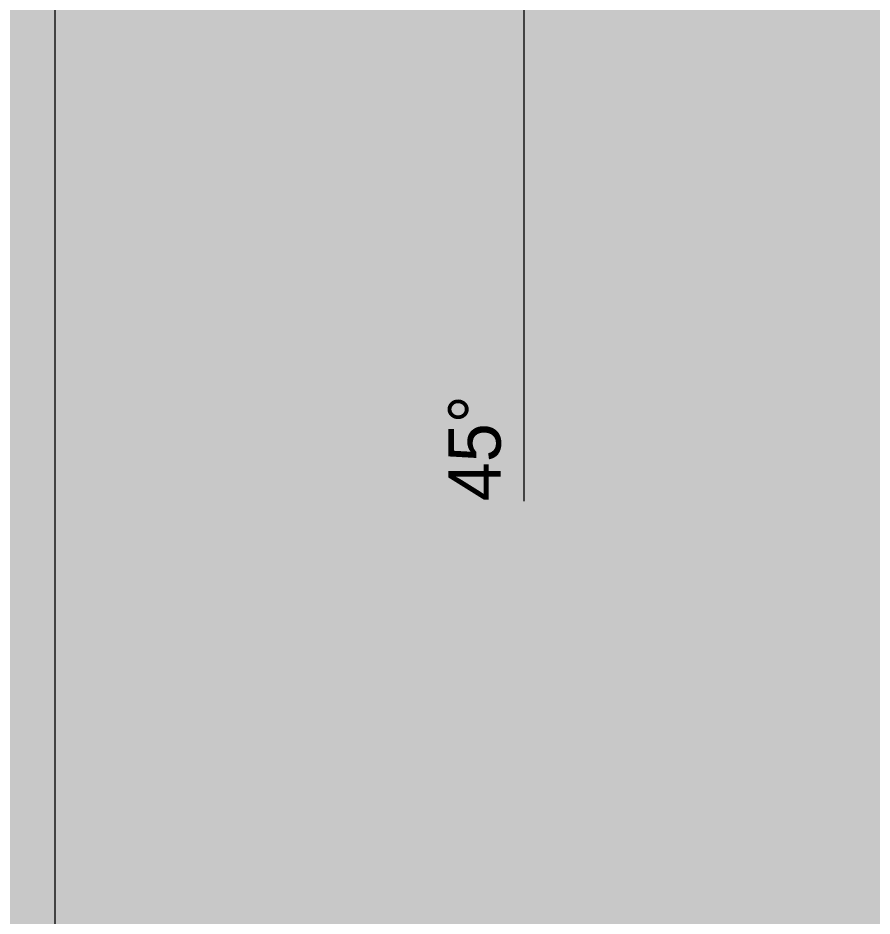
# Model space of a CAD drawing. Header units: metres. Extents: x -4 to 206, y -18 to 45.
# Drawn here: x 51.265 to 52.081, y -3.729 to -2.871 of the extents above; entities that cross this region are included whole.
import ezdxf

# ---------------------------------------------------------------- set-up
doc = ezdxf.new("R2010")
doc.units = ezdxf.units.M
doc.header["$MEASUREMENT"] = 0
for name, color, linetype in [('3._DD PP STG2_4_000 Achsraster', 7, 'Continuous'), ('3._DD PP STG2_4_330 Dachaufbau', 7, 'Continuous'), ('3._DD PP STG2_4_611 Entwässerung', 7, 'Continuous')]:
    doc.layers.add(name, color=color, linetype=linetype)
doc.styles.add('ERSTELLTER_STIL_2', font='')
doc.styles.get('ERSTELLTER_STIL_2').set_extended_font_data('Eurostile')

msp = doc.modelspace()

# ---------------------------------------------------------------- hatches: boundary and pattern name
at = {"layer": '3._DD PP STG2_4_330 Dachaufbau', "linetype": 'Continuous', "lineweight": 0, "true_color": 0x000000}
h = msp.add_hatch(color=18, dxfattribs=at)
h.paths.add_polyline_path([(52.21751, -4.33875), (52.2306, -1.28352), (45.62089, -1.28352), (45.62089, -1.29871), (48.77503, -1.29871), (48.77503, -4.33875)])
h.paths.add_polyline_path([(49.53688, -3.72888), (49.53688, -2.12353), (51.19688, -2.12353), (51.19688, -3.72888)], flags=0)

# ---------------------------------------------------------------- linework, layer by layer
at = {"layer": '3._DD PP STG2_4_000 Achsraster', "color": 5, "linetype": 'Continuous', "lineweight": 0, "ltscale": 1000}
msp.add_line((51.3, 1.99629), (51.3, -16.00371), dxfattribs=at)
at = {"layer": '3._DD PP STG2_4_611 Entwässerung', "color": 250, "linetype": 'Continuous', "lineweight": 13, "ltscale": 1000, "true_color": 0x3f3f3f}
msp.add_line((51.74788, -2.67534), (51.74788, -3.33284), dxfattribs=at)

# ---------------------------------------------------------------- texts
at = {"layer": '3._DD PP STG2_4_611 Entwässerung', "color": 250, "linetype": 'Continuous', "lineweight": 13, "true_color": 0x3f3f3f, "insert": (51.72652, -3.33284), "char_height": 0.05, "attachment_point": 7, "rotation": 90, "style": 'ERSTELLTER_STIL_2'}
msp.add_mtext('\\A1;{\\pql;\\fEurostile|b0|i0|c0|p0;\\W1.000000;45°}', dxfattribs=at)

doc.saveas('drawing.dxf')
